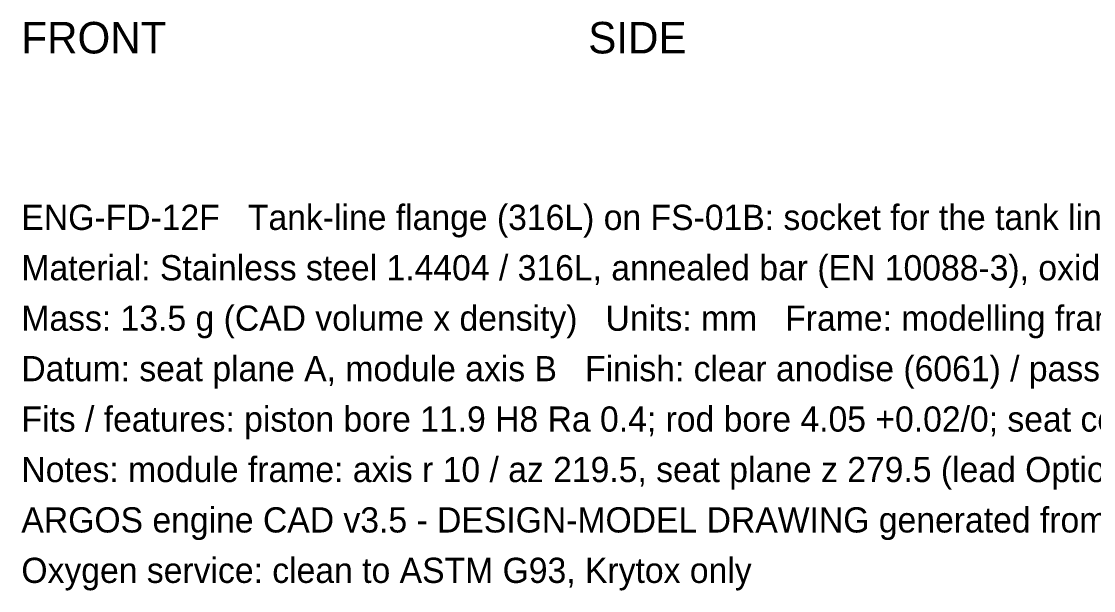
# Model space of a CAD drawing. Header units: millimetres. Extents: x 0 to 258, y -49 to 55.
# Drawn here: x 0 to 85.1, y -48.6 to -3.5 of the extents above; entities that cross this region are included whole.
import ezdxf

# ---------------------------------------------------------------- set-up
doc = ezdxf.new("R2010")
doc.units = ezdxf.units.MM
doc.layers.add('FRONT_VISIBLE', color=7, linetype='Continuous')
doc.layers.add('SIDE_VISIBLE', color=7, linetype='Continuous')

msp = doc.modelspace()

# ---------------------------------------------------------------- texts
for s, p in [('ENG-FD-12F   Tank-line flange (316L) on FS-01B: socket for the tank line (route TO-DEFINE with the tank, ICD-5), AS568-012 ', (0, -20)), ('Material: Stainless steel 1.4404 / 316L, annealed bar (EN 10088-3), oxidiser-wetted parts   Process: CNC mill', (0, -24)), ('Mass: 13.5 g (CAD volume x density)   Units: mm   Frame: modelling frame (+Z forward)   Bounding box: 28.00 x 6.00 x 14.00', (0, -28)), ('Datum: seat plane A, module axis B   Finish: clear anodise (6061) / passivate (316L, 17-4PH); oxygen-clean wetted parts   Heat treatment: n/a', (0, -32)), ('Fits / features: piston bore 11.9 H8 Ra 0.4; rod bore 4.05 +0.02/0; seat counterbore 16 H7; 1/4-18 NPT, 1/8-27 NPT', (0, -36)), ('Notes: module frame: axis r 10 / az 219.5, seat plane z 279.5 (lead Option A, zone top); oxygen-clean ASTM G93, Krytox only', (0, -40)), ('ARGOS engine CAD v3.5 - DESIGN-MODEL DRAWING generated from the solid; dimensions from the model; general tolerances ISO 2768-m unless a fit is listed; NOT released for fabrication (Mechanical, 2026-10-13)', (0, -44)), ('Oxygen service: clean to ASTM G93, Krytox only', (0, -48))]:
    msp.add_text(s, height=2).set_placement(p)
at = {"layer": 'FRONT_VISIBLE'}
msp.add_text('FRONT', height=2.5, dxfattribs=at).set_placement((0, -6))
at = {"layer": 'SIDE_VISIBLE'}
msp.add_text('SIDE', height=2.5, dxfattribs=at).set_placement((45, -6))

doc.saveas('drawing.dxf')
